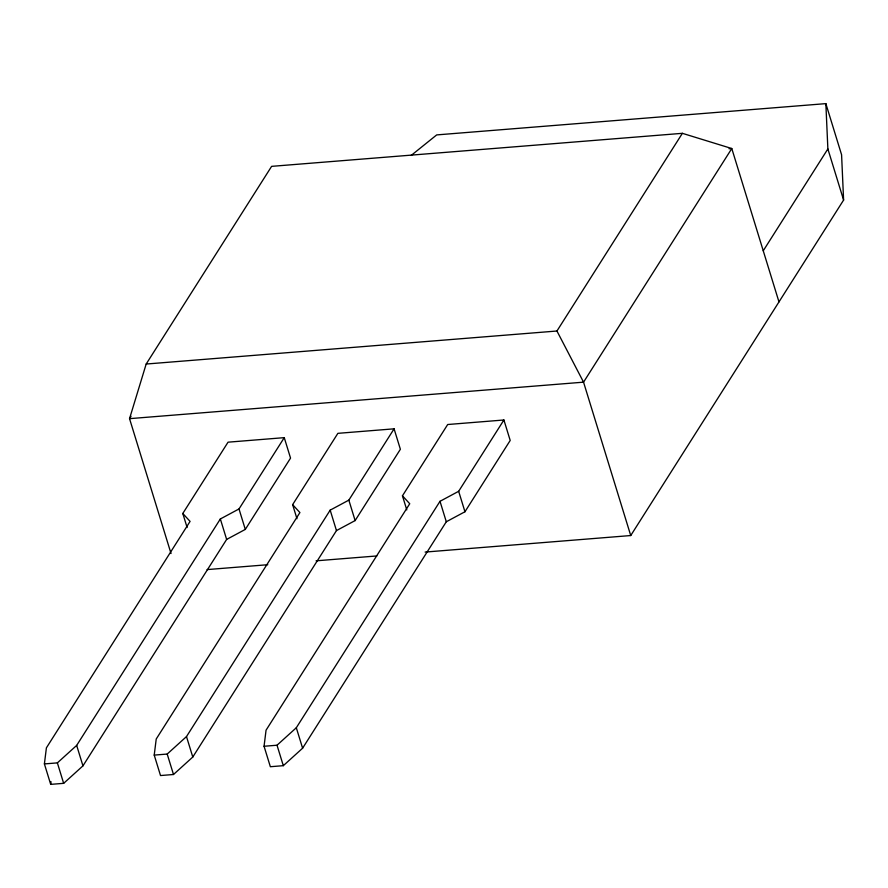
<?xml version="1.0" encoding="UTF-8"?>
<svg xmlns="http://www.w3.org/2000/svg" width="888" height="888" viewBox="0 0 888 888"><rect width="100%" height="100%" fill="white"/><g stroke="black" fill="none" stroke-linecap="round" stroke-linejoin="round"><path stroke-width="1.33" d="M44.4 763.924L46.398 747.851L190.076 521.4L182.795 513.475L228.049 442.18L284.26 437.651L290.543 458.108L245.299 529.415L226.64 539.427L82.95 765.867L63.659 783.338L50.694 784.37L44.4 763.924L57.376 762.881L76.668 745.409L220.346 518.969L239.005 508.957L284.26 437.651M50.694 784.37L51.027 781.695M154.223 755.1L156.221 739.016L299.911 512.576L292.629 504.65L337.873 433.344L394.083 428.826L400.377 449.273L355.133 520.579L336.463 530.591L192.785 757.031L173.493 774.503L160.517 775.546L154.223 755.1L167.199 754.056L186.491 736.585L330.181 510.145L348.84 500.133L394.083 428.826M264.058 746.264L266.056 730.191L409.734 503.74L402.453 495.815L447.696 424.52L503.907 419.991L510.2 440.448L464.957 511.754L446.298 521.767L302.608 748.207L283.316 765.678L270.352 766.721L264.058 746.264L277.023 745.221L296.315 727.749L440.004 501.309L458.663 491.297L503.907 419.991M778.976 301.909L731.79 148.529L682.384 133.322L271.617 166.356L146.176 364.036L129.537 418.659L171.029 553.524M131.013 416.328L129.537 418.659L583.549 382.162L731.79 148.529L729.037 148.751M146.176 364.036L556.942 331.013L682.384 133.322M763.247 250.782L827.871 148.94L825.851 103.63L436.696 134.909L411.133 155.467M425.119 552.07L630.735 535.542L843.6 200.066L841.58 154.745L825.851 103.63M207.082 569.596L267.799 564.713M316.095 560.828L376.812 555.955M556.942 331.013L583.549 382.162L630.735 535.542M827.871 148.94L843.6 200.066M458.663 491.297L464.957 511.754M440.004 501.309L446.298 521.767M402.453 495.815L406.782 509.879M348.84 500.133L355.133 520.579M330.181 510.145L336.463 530.591M292.629 504.65L296.958 518.714M239.005 508.957L245.299 529.415M296.315 727.749L302.608 748.207M220.346 518.969L226.64 539.427M277.023 745.221L283.316 765.678M182.795 513.475L187.124 527.539M186.491 736.585L192.785 757.031M167.199 754.056L173.493 774.503M76.668 745.409L82.95 765.867M57.376 762.881L63.659 783.338"/></g></svg>
